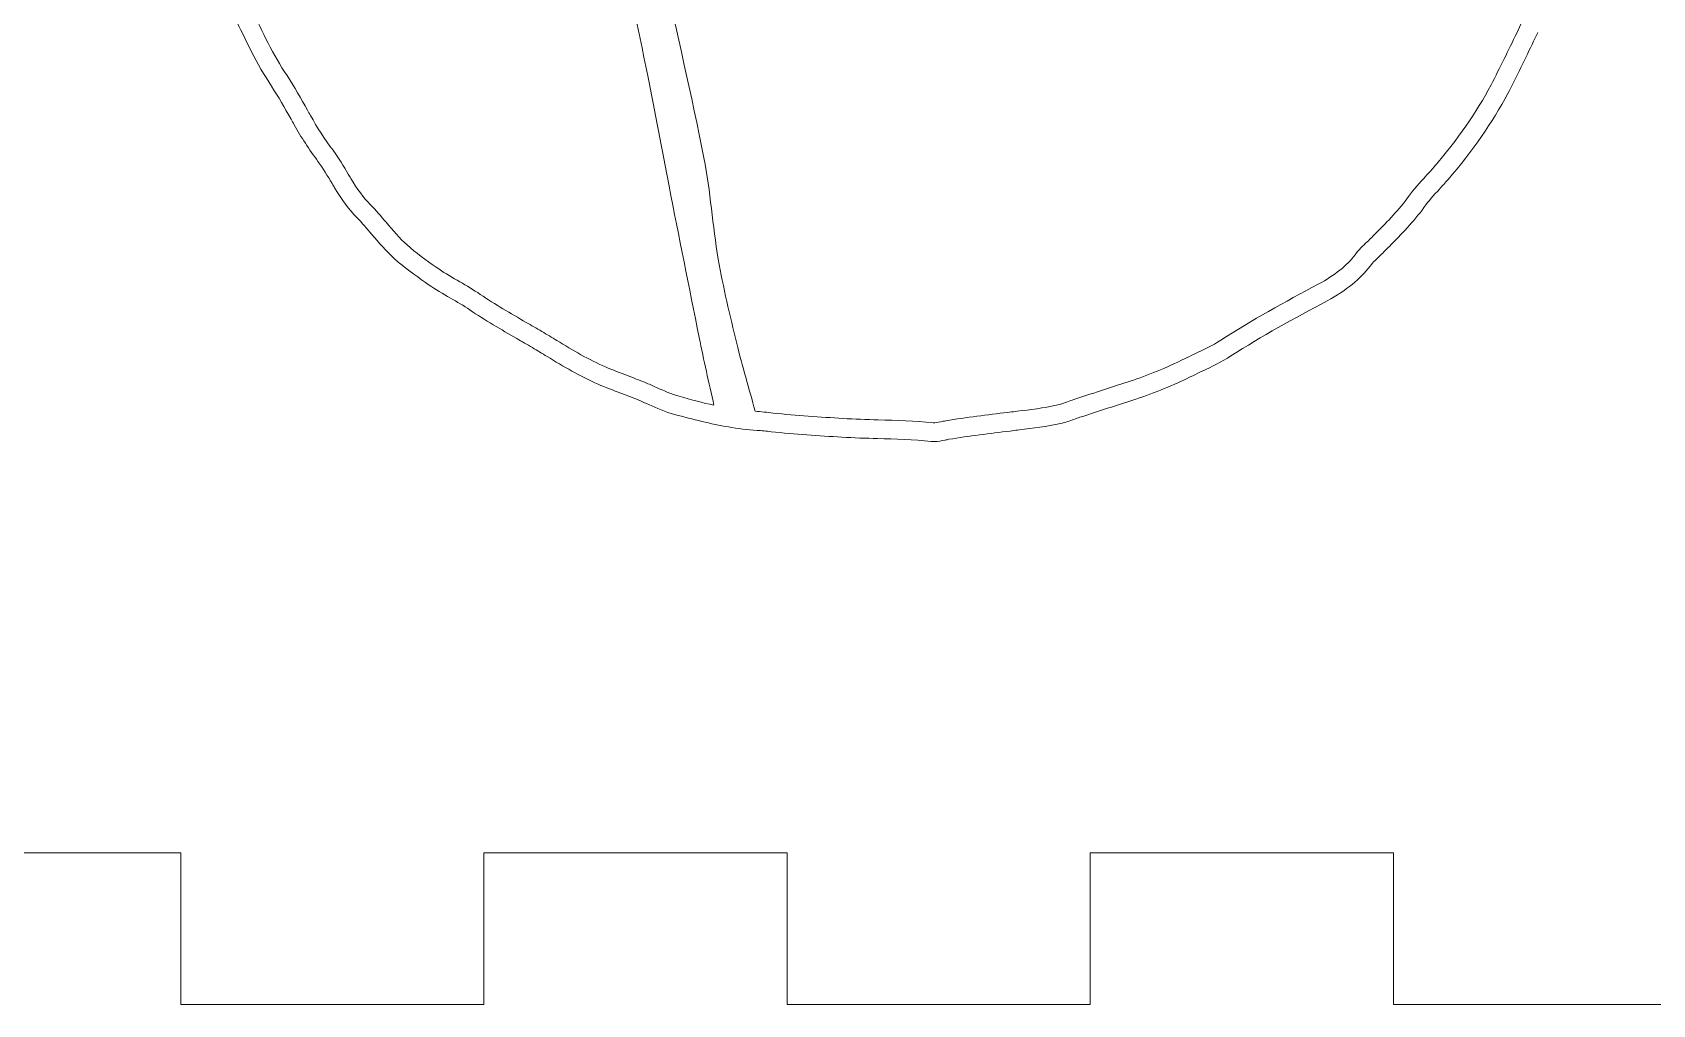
# Model space of a CAD drawing. Header units: inches. Extents: x 5 to 205, y 106 to 206.
# Drawn here: x 69.3 to 133.4, y 106 to 144.4 of the extents above; entities that cross this region are included whole.
import ezdxf

# ---------------------------------------------------------------- set-up
doc = ezdxf.new("R2010")
doc.units = ezdxf.units.IN
doc.header["$MEASUREMENT"] = 0

# ---------------------------------------------------------------- blocks, each defined once
blk = doc.blocks.new('block 94')
at = {"color": 7, "lineweight": 15, "true_color": 0xffffff}
blk.add_open_spline([(77.279, 145.037), (77.69, 144.146), (78.139, 143.202), (78.718, 142.328)], degree=3, dxfattribs=at)
blk = doc.blocks.new('block 95')
at = {"color": 7, "lineweight": 15, "true_color": 0xffffff}
blk.add_open_spline([(78.718, 142.328), (78.995, 141.91), (79.25, 141.455), (79.496, 141.015)], degree=3, dxfattribs=at)
blk = doc.blocks.new('block 96')
at = {"color": 7, "lineweight": 15, "true_color": 0xffffff}
blk.add_open_spline([(79.496, 141.015), (79.537, 140.943), (79.577, 140.87), (79.618, 140.798)], degree=3, dxfattribs=at)
blk = doc.blocks.new('block 97')
at = {"color": 7, "lineweight": 15, "true_color": 0xffffff}
blk.add_open_spline([(79.618, 140.798), (79.894, 140.305), (80.212, 139.817), (80.563, 139.345)], degree=3, dxfattribs=at)
blk = doc.blocks.new('block 98')
at = {"color": 7, "lineweight": 15, "true_color": 0xffffff}
blk.add_open_spline([(80.563, 139.345), (80.762, 139.075), (80.945, 138.767), (81.121, 138.469)], degree=3, dxfattribs=at)
blk = doc.blocks.new('block 99')
at = {"color": 7, "lineweight": 15, "true_color": 0xffffff}
blk.add_open_spline([(81.121, 138.469), (81.156, 138.411), (81.189, 138.354), (81.223, 138.297)], degree=3, dxfattribs=at)
blk = doc.blocks.new('block 100')
at = {"color": 7, "lineweight": 15, "true_color": 0xffffff}
blk.add_open_spline([(81.223, 138.297), (81.51, 137.817), (81.789, 137.443), (82.104, 137.122)], degree=3, dxfattribs=at)
blk = doc.blocks.new('block 101')
at = {"color": 7, "lineweight": 15, "true_color": 0xffffff}
blk.add_open_spline([(82.104, 137.122), (82.307, 136.912), (82.495, 136.691), (82.695, 136.457)], degree=3, dxfattribs=at)
blk = doc.blocks.new('block 102')
at = {"color": 7, "lineweight": 15, "true_color": 0xffffff}
blk.add_open_spline([(82.695, 136.457), (82.973, 136.131), (83.26, 135.793), (83.595, 135.491)], degree=3, dxfattribs=at)
blk = doc.blocks.new('block 103')
at = {"color": 7, "lineweight": 15, "true_color": 0xffffff}
blk.add_open_spline([(83.595, 135.491), (83.984, 135.139), (84.408, 134.844), (84.818, 134.558)], degree=3, dxfattribs=at)
blk = doc.blocks.new('block 104')
at = {"color": 7, "lineweight": 15, "true_color": 0xffffff}
blk.add_open_spline([(84.926, 134.483), (85.214, 134.281), (85.515, 134.108), (85.805, 133.94)], degree=3, dxfattribs=at)
blk = doc.blocks.new('block 105')
at = {"color": 7, "lineweight": 15, "true_color": 0xffffff}
blk.add_open_spline([(85.805, 133.94), (86.073, 133.786), (86.326, 133.64), (86.57, 133.474)], degree=3, dxfattribs=at)
blk = doc.blocks.new('block 106')
at = {"color": 7, "lineweight": 15, "true_color": 0xffffff}
blk.add_open_spline([(86.57, 133.474), (87.174, 133.064), (87.813, 132.695), (88.43, 132.338)], degree=3, dxfattribs=at)
blk = doc.blocks.new('block 107')
at = {"color": 7, "lineweight": 15, "true_color": 0xffffff}
blk.add_open_spline([(88.43, 132.338), (88.634, 132.221), (88.843, 132.101), (89.048, 131.98)], degree=3, dxfattribs=at)
blk = doc.blocks.new('block 108')
at = {"color": 7, "lineweight": 15, "true_color": 0xffffff}
blk.add_open_spline([(89.048, 131.98), (89.244, 131.866), (89.442, 131.745), (89.633, 131.629)], degree=3, dxfattribs=at)
blk = doc.blocks.new('block 109')
at = {"color": 7, "lineweight": 15, "true_color": 0xffffff}
blk.add_open_spline([(89.633, 131.629), (90.273, 131.242), (90.934, 130.84), (91.651, 130.534)], degree=3, dxfattribs=at)
blk = doc.blocks.new('block 110')
at = {"color": 7, "lineweight": 15, "true_color": 0xffffff}
blk.add_open_spline([(91.651, 130.534), (91.951, 130.407), (92.255, 130.291), (92.551, 130.178)], degree=3, dxfattribs=at)
blk = doc.blocks.new('block 111')
at = {"color": 7, "lineweight": 15, "true_color": 0xffffff}
blk.add_open_spline([(92.551, 130.178), (92.775, 130.092), (93.006, 130.005), (93.231, 129.913)], degree=3, dxfattribs=at)
blk = doc.blocks.new('block 112')
at = {"color": 7, "lineweight": 15, "true_color": 0xffffff}
blk.add_open_spline([(93.231, 129.913), (93.37, 129.856), (93.507, 129.794), (93.652, 129.73)], degree=3, dxfattribs=at)
blk = doc.blocks.new('block 113')
at = {"color": 7, "lineweight": 15, "true_color": 0xffffff}
blk.add_open_spline([(93.652, 129.73), (93.975, 129.585), (94.31, 129.435), (94.675, 129.338)], degree=3, dxfattribs=at)
blk = doc.blocks.new('block 114')
at = {"color": 7, "lineweight": 15, "true_color": 0xffffff}
blk.add_open_spline([(94.675, 129.338), (95.425, 129.139), (96.103, 128.964), (96.806, 128.84)], degree=3, dxfattribs=at)
blk = doc.blocks.new('block 115')
at = {"color": 7, "lineweight": 15, "true_color": 0xffffff}
blk.add_open_spline([(96.806, 128.84), (97.189, 128.772), (97.572, 128.739), (97.942, 128.707)], degree=3, dxfattribs=at)
blk = doc.blocks.new('block 116')
at = {"color": 7, "lineweight": 15, "true_color": 0xffffff}
blk.add_open_spline([(97.942, 128.707), (98.126, 128.692), (98.316, 128.675), (98.5, 128.655)], degree=3, dxfattribs=at)
blk = doc.blocks.new('block 117')
at = {"color": 7, "lineweight": 15, "true_color": 0xffffff}
blk.add_open_spline([(98.5, 128.655), (99.448, 128.551), (100.387, 128.493), (101.296, 128.438)], degree=3, dxfattribs=at)
blk = doc.blocks.new('block 118')
at = {"color": 7, "lineweight": 15, "true_color": 0xffffff}
blk.add_open_spline([(101.296, 128.438), (101.77, 128.408), (102.25, 128.395), (102.714, 128.381)], degree=3, dxfattribs=at)
blk = doc.blocks.new('block 119')
at = {"color": 7, "lineweight": 15, "true_color": 0xffffff}
blk.add_open_spline([(102.714, 128.381), (103.413, 128.362), (104.134, 128.341), (104.833, 128.267)], degree=3, dxfattribs=at)
blk = doc.blocks.new('block 120')
at = {"color": 7, "lineweight": 15, "true_color": 0xffffff}
blk.add_open_spline([(104.833, 128.267), (104.874, 128.263), (104.914, 128.261), (104.952, 128.261)], degree=3, dxfattribs=at)
blk = doc.blocks.new('block 121')
at = {"color": 7, "lineweight": 15, "true_color": 0xffffff}
blk.add_open_spline([(104.952, 128.261), (105.11, 128.261), (105.253, 128.292), (105.381, 128.321)], degree=3, dxfattribs=at)
blk = doc.blocks.new('block 122')
at = {"color": 7, "lineweight": 15, "true_color": 0xffffff}
blk.add_open_spline([(105.381, 128.321), (105.436, 128.333), (105.488, 128.345), (105.535, 128.352)], degree=3, dxfattribs=at)
blk = doc.blocks.new('block 123')
at = {"color": 7, "lineweight": 15, "true_color": 0xffffff}
blk.add_open_spline([(105.535, 128.352), (106.337, 128.483), (107.161, 128.584), (107.956, 128.681)], degree=3, dxfattribs=at)
blk = doc.blocks.new('block 124')
at = {"color": 7, "lineweight": 15, "true_color": 0xffffff}
blk.add_open_spline([(108.035, 128.691), (108.133, 128.703), (108.232, 128.714), (108.331, 128.726)], degree=3, dxfattribs=at)
blk = doc.blocks.new('block 125')
at = {"color": 7, "lineweight": 15, "true_color": 0xffffff}
blk.add_open_spline([(108.331, 128.726), (108.863, 128.79), (109.415, 128.855), (109.956, 128.976)], degree=3, dxfattribs=at)
blk = doc.blocks.new('block 126')
at = {"color": 7, "lineweight": 15, "true_color": 0xffffff}
blk.add_open_spline([(109.956, 128.976), (110.144, 129.019), (110.318, 129.081), (110.487, 129.142)], degree=3, dxfattribs=at)
blk = doc.blocks.new('block 127')
at = {"color": 7, "lineweight": 15, "true_color": 0xffffff}
blk.add_open_spline([(110.487, 129.142), (110.566, 129.171), (110.641, 129.198), (110.716, 129.223)], degree=3, dxfattribs=at)
blk = doc.blocks.new('block 128')
at = {"color": 7, "lineweight": 15, "true_color": 0xffffff}
blk.add_open_spline([(110.716, 129.223), (111.133, 129.358), (111.55, 129.494), (111.967, 129.63)], degree=3, dxfattribs=at)
blk = doc.blocks.new('block 129')
at = {"color": 7, "lineweight": 15, "true_color": 0xffffff}
blk.add_open_spline([(111.967, 129.63), (112.291, 129.735), (112.615, 129.84), (112.939, 129.946)], degree=3, dxfattribs=at)
blk = doc.blocks.new('block 130')
at = {"color": 7, "lineweight": 15, "true_color": 0xffffff}
blk.add_open_spline([(112.939, 129.946), (113.679, 130.187), (114.422, 130.492), (115.212, 130.879)], degree=3, dxfattribs=at)
blk = doc.blocks.new('block 131')
at = {"color": 7, "lineweight": 15, "true_color": 0xffffff}
blk.add_open_spline([(115.212, 130.879), (115.328, 130.936), (115.444, 130.991), (115.561, 131.046)], degree=3, dxfattribs=at)
blk = doc.blocks.new('block 132')
at = {"color": 7, "lineweight": 15, "true_color": 0xffffff}
blk.add_open_spline([(115.561, 131.046), (115.939, 131.225), (116.33, 131.411), (116.7, 131.649)], degree=3, dxfattribs=at)
blk = doc.blocks.new('block 133')
at = {"color": 7, "lineweight": 15, "true_color": 0xffffff}
blk.add_open_spline([(116.7, 131.649), (117.915, 132.434), (119.196, 133.132), (120.511, 133.837)], degree=3, dxfattribs=at)
blk = doc.blocks.new('block 134')
at = {"color": 7, "lineweight": 15, "true_color": 0xffffff}
blk.add_open_spline([(120.511, 133.837), (121.274, 134.247), (121.814, 134.682), (122.209, 135.206)], degree=3, dxfattribs=at)
blk = doc.blocks.new('block 135')
at = {"color": 7, "lineweight": 15, "true_color": 0xffffff}
blk.add_open_spline([(122.209, 135.206), (122.32, 135.353), (122.459, 135.487), (122.607, 135.629)], degree=3, dxfattribs=at)
blk = doc.blocks.new('block 136')
at = {"color": 7, "lineweight": 15, "true_color": 0xffffff}
blk.add_open_spline([(122.607, 135.629), (122.673, 135.69), (122.738, 135.754), (122.805, 135.82)], degree=3, dxfattribs=at)
blk = doc.blocks.new('block 137')
at = {"color": 7, "lineweight": 15, "true_color": 0xffffff}
blk.add_open_spline([(122.805, 135.82), (122.859, 135.876), (122.915, 135.931), (122.97, 135.986)], degree=3, dxfattribs=at)
blk = doc.blocks.new('block 138')
at = {"color": 7, "lineweight": 15, "true_color": 0xffffff}
blk.add_open_spline([(122.97, 135.986), (123.444, 136.463), (123.934, 136.956), (124.341, 137.529)], degree=3, dxfattribs=at)
blk = doc.blocks.new('block 139')
at = {"color": 7, "lineweight": 15, "true_color": 0xffffff}
blk.add_open_spline([(124.341, 137.529), (124.52, 137.781), (124.731, 138.009), (124.952, 138.251)], degree=3, dxfattribs=at)
blk = doc.blocks.new('block 140')
at = {"color": 7, "lineweight": 15, "true_color": 0xffffff}
blk.add_open_spline([(124.952, 138.251), (125.064, 138.373), (125.18, 138.499), (125.292, 138.629)], degree=3, dxfattribs=at)
blk = doc.blocks.new('block 141')
at = {"color": 7, "lineweight": 15, "true_color": 0xffffff}
blk.add_open_spline([(125.292, 138.629), (126.277, 139.771), (127.049, 140.883), (127.654, 142.028)], degree=3, dxfattribs=at)
blk = doc.blocks.new('block 142')
at = {"color": 7, "lineweight": 15, "true_color": 0xffffff}
blk.add_open_spline([(127.654, 142.028), (128.015, 142.713), (128.354, 143.419), (128.681, 144.102)], degree=3, dxfattribs=at)
blk = doc.blocks.new('block 297')
at = {"color": 7, "lineweight": 15, "true_color": 0xffffff}
blk.add_open_spline([(128.01, 144.423), (127.685, 143.746), (127.349, 143.047), (126.995, 142.375)], degree=3, dxfattribs=at)
blk = doc.blocks.new('block 298')
at = {"color": 7, "lineweight": 15, "true_color": 0xffffff}
blk.add_open_spline([(126.995, 142.375), (126.416, 141.279), (125.675, 140.213), (124.727, 139.113)], degree=3, dxfattribs=at)
blk = doc.blocks.new('block 299')
at = {"color": 7, "lineweight": 15, "true_color": 0xffffff}
blk.add_open_spline([(124.727, 139.113), (124.622, 138.993), (124.511, 138.871), (124.402, 138.753)], degree=3, dxfattribs=at)
blk = doc.blocks.new('block 300')
at = {"color": 7, "lineweight": 15, "true_color": 0xffffff}
blk.add_open_spline([(124.402, 138.753), (124.174, 138.505), (123.939, 138.248), (123.733, 137.96)], degree=3, dxfattribs=at)
blk = doc.blocks.new('block 301')
at = {"color": 7, "lineweight": 15, "true_color": 0xffffff}
blk.add_open_spline([(123.733, 137.96), (123.361, 137.436), (122.914, 136.986), (122.44, 136.51)], degree=3, dxfattribs=at)
blk = doc.blocks.new('block 302')
at = {"color": 7, "lineweight": 15, "true_color": 0xffffff}
blk.add_open_spline([(122.44, 136.51), (122.384, 136.454), (122.329, 136.399), (122.274, 136.342)], degree=3, dxfattribs=at)
blk = doc.blocks.new('block 303')
at = {"color": 7, "lineweight": 15, "true_color": 0xffffff}
blk.add_open_spline([(122.274, 136.342), (122.215, 136.284), (122.155, 136.226), (122.092, 136.165)], degree=3, dxfattribs=at)
blk = doc.blocks.new('block 304')
at = {"color": 7, "lineweight": 15, "true_color": 0xffffff}
blk.add_open_spline([(122.092, 136.165), (121.929, 136.01), (121.761, 135.849), (121.614, 135.654)], degree=3, dxfattribs=at)
blk = doc.blocks.new('block 306')
at = {"color": 7, "lineweight": 15, "true_color": 0xffffff}
blk.add_open_spline([(120.156, 134.491), (118.828, 133.779), (117.533, 133.073), (116.294, 132.273)], degree=3, dxfattribs=at)
blk = doc.blocks.new('block 307')
at = {"color": 7, "lineweight": 15, "true_color": 0xffffff}
blk.add_open_spline([(116.294, 132.273), (115.965, 132.061), (115.613, 131.895), (115.24, 131.718)], degree=3, dxfattribs=at)
blk = doc.blocks.new('block 308')
at = {"color": 7, "lineweight": 15, "true_color": 0xffffff}
blk.add_open_spline([(115.24, 131.718), (115.121, 131.66), (115.002, 131.604), (114.883, 131.546)], degree=3, dxfattribs=at)
blk = doc.blocks.new('block 309')
at = {"color": 7, "lineweight": 15, "true_color": 0xffffff}
blk.add_open_spline([(114.883, 131.546), (114.125, 131.174), (113.413, 130.882), (112.707, 130.652)], degree=3, dxfattribs=at)
blk = doc.blocks.new('block 310')
at = {"color": 7, "lineweight": 15, "true_color": 0xffffff}
blk.add_lwpolyline([(112.707, 130.652), (112.164, 130.475), (111.736, 130.336)], dxfattribs=at)
blk = doc.blocks.new('block 311')
at = {"color": 7, "lineweight": 15, "true_color": 0xffffff}
blk.add_open_spline([(111.736, 130.336), (111.318, 130.2), (110.902, 130.065), (110.483, 129.929)], degree=3, dxfattribs=at)
blk = doc.blocks.new('block 312')
at = {"color": 7, "lineweight": 15, "true_color": 0xffffff}
blk.add_open_spline([(110.483, 129.929), (110.397, 129.9), (110.314, 129.87), (110.231, 129.841)], degree=3, dxfattribs=at)
blk = doc.blocks.new('block 313')
at = {"color": 7, "lineweight": 15, "true_color": 0xffffff}
blk.add_open_spline([(110.231, 129.841), (110.078, 129.786), (109.933, 129.733), (109.792, 129.701)], degree=3, dxfattribs=at)
blk = doc.blocks.new('block 314')
at = {"color": 7, "lineweight": 15, "true_color": 0xffffff}
blk.add_open_spline([(109.792, 129.701), (109.287, 129.588), (108.755, 129.525), (108.241, 129.464)], degree=3, dxfattribs=at)
blk = doc.blocks.new('block 315')
at = {"color": 7, "lineweight": 15, "true_color": 0xffffff}
blk.add_open_spline([(108.241, 129.464), (108.141, 129.452), (108.041, 129.44), (107.941, 129.428)], degree=3, dxfattribs=at)
blk = doc.blocks.new('block 316')
at = {"color": 7, "lineweight": 15, "true_color": 0xffffff}
blk.add_open_spline([(107.863, 129.418), (107.061, 129.32), (106.23, 129.218), (105.414, 129.085)], degree=3, dxfattribs=at)
blk = doc.blocks.new('block 317')
at = {"color": 7, "lineweight": 15, "true_color": 0xffffff}
blk.add_open_spline([(105.414, 129.085), (105.345, 129.074), (105.279, 129.06), (105.217, 129.046)], degree=3, dxfattribs=at)
blk = doc.blocks.new('block 318')
at = {"color": 7, "lineweight": 15, "true_color": 0xffffff}
blk.add_open_spline([(105.217, 129.046), (105.098, 129.02), (104.995, 128.996), (104.91, 129.006)], degree=3, dxfattribs=at)
blk = doc.blocks.new('block 319')
at = {"color": 7, "lineweight": 15, "true_color": 0xffffff}
blk.add_open_spline([(104.91, 129.006), (104.183, 129.082), (103.446, 129.103), (102.734, 129.124)], degree=3, dxfattribs=at)
blk = doc.blocks.new('block 320')
at = {"color": 7, "lineweight": 15, "true_color": 0xffffff}
blk.add_open_spline([(102.734, 129.124), (102.276, 129.136), (101.801, 129.15), (101.34, 129.178)], degree=3, dxfattribs=at)
blk = doc.blocks.new('block 321')
at = {"color": 7, "lineweight": 15, "true_color": 0xffffff}
blk.add_open_spline([(101.34, 129.178), (100.44, 129.233), (99.51, 129.291), (98.581, 129.392)], degree=3, dxfattribs=at)
blk = doc.blocks.new('block 322')
at = {"color": 7, "lineweight": 15, "true_color": 0xffffff}
blk.add_open_spline([(98.581, 129.392), (98.34, 129.42), (98.099, 129.442), (97.866, 129.464)], degree=3, dxfattribs=at)
blk = doc.blocks.new('block 323')
at = {"color": 7, "lineweight": 15, "true_color": 0xffffff}
blk.add_open_spline([(97.138, 132.149), (97.358, 131.249), (97.628, 130.36), (97.866, 129.464)], degree=3, dxfattribs=at)
blk = doc.blocks.new('block 324')
at = {"color": 7, "lineweight": 15, "true_color": 0xffffff}
blk.add_open_spline([(96.408, 135.48), (96.6, 134.36), (96.87, 133.254), (97.138, 132.149)], degree=3, dxfattribs=at)
blk = doc.blocks.new('block 325')
at = {"color": 7, "lineweight": 15, "true_color": 0xffffff}
blk.add_open_spline([(95.84, 139.481), (96.101, 138.162), (96.18, 136.807), (96.408, 135.48)], degree=3, dxfattribs=at)
blk = doc.blocks.new('block 326')
at = {"color": 7, "lineweight": 15, "true_color": 0xffffff}
blk.add_open_spline([(94.224, 146.94), (94.767, 144.455), (95.346, 141.976), (95.84, 139.481)], degree=3, dxfattribs=at)
blk = doc.blocks.new('block 336')
at = {"color": 7, "lineweight": 15, "true_color": 0xffffff}
blk.add_open_spline([(93.615, 142.734), (93.215, 144.699), (92.796, 146.661), (92.377, 148.622)], degree=3, dxfattribs=at)
blk = doc.blocks.new('block 337')
at = {"color": 7, "lineweight": 15, "true_color": 0xffffff}
blk.add_open_spline([(94.459, 138.368), (94.173, 139.822), (93.911, 141.282), (93.615, 142.734)], degree=3, dxfattribs=at)
blk = doc.blocks.new('block 338')
at = {"color": 7, "lineweight": 15, "true_color": 0xffffff}
blk.add_open_spline([(95.653, 132.382), (95.25, 134.377), (94.852, 136.372), (94.459, 138.368)], degree=3, dxfattribs=at)
blk = doc.blocks.new('block 339')
at = {"color": 7, "lineweight": 15, "true_color": 0xffffff}
blk.add_open_spline([(96.238, 129.701), (96.029, 130.592), (95.837, 131.486), (95.653, 132.382)], degree=3, dxfattribs=at)
blk = doc.blocks.new('block 340')
at = {"color": 7, "lineweight": 15, "true_color": 0xffffff}
blk.add_open_spline([(96.238, 129.701), (95.79, 129.791), (95.351, 129.914), (94.865, 130.055)], degree=3, dxfattribs=at)
blk = doc.blocks.new('block 341')
at = {"color": 7, "lineweight": 15, "true_color": 0xffffff}
blk.add_open_spline([(94.865, 130.055), (94.559, 130.136), (94.266, 130.267), (93.956, 130.406)], degree=3, dxfattribs=at)
blk = doc.blocks.new('block 342')
at = {"color": 7, "lineweight": 15, "true_color": 0xffffff}
blk.add_open_spline([(93.956, 130.406), (93.812, 130.471), (93.663, 130.538), (93.511, 130.6)], degree=3, dxfattribs=at)
blk = doc.blocks.new('block 343')
at = {"color": 7, "lineweight": 15, "true_color": 0xffffff}
blk.add_open_spline([(93.511, 130.6), (93.28, 130.694), (93.043, 130.784), (92.815, 130.871)], degree=3, dxfattribs=at)
blk = doc.blocks.new('block 344')
at = {"color": 7, "lineweight": 15, "true_color": 0xffffff}
blk.add_open_spline([(92.815, 130.871), (92.527, 130.981), (92.228, 131.095), (91.942, 131.217)], degree=3, dxfattribs=at)
blk = doc.blocks.new('block 345')
at = {"color": 7, "lineweight": 15, "true_color": 0xffffff}
blk.add_open_spline([(91.942, 131.217), (91.275, 131.502), (90.664, 131.872), (90.018, 132.263)], degree=3, dxfattribs=at)
blk = doc.blocks.new('block 346')
at = {"color": 7, "lineweight": 15, "true_color": 0xffffff}
blk.add_open_spline([(90.018, 132.263), (89.824, 132.38), (89.624, 132.502), (89.424, 132.619)], degree=3, dxfattribs=at)
blk = doc.blocks.new('block 347')
at = {"color": 7, "lineweight": 15, "true_color": 0xffffff}
blk.add_open_spline([(89.424, 132.619), (89.216, 132.741), (89.005, 132.863), (88.801, 132.98)], degree=3, dxfattribs=at)
blk = doc.blocks.new('block 348')
at = {"color": 7, "lineweight": 15, "true_color": 0xffffff}
blk.add_open_spline([(88.801, 132.98), (88.195, 133.33), (87.568, 133.692), (86.987, 134.087)], degree=3, dxfattribs=at)
blk = doc.blocks.new('block 349')
at = {"color": 7, "lineweight": 15, "true_color": 0xffffff}
blk.add_open_spline([(86.987, 134.087), (86.72, 134.268), (86.443, 134.428), (86.176, 134.582)], degree=3, dxfattribs=at)
blk = doc.blocks.new('block 350')
at = {"color": 7, "lineweight": 15, "true_color": 0xffffff}
blk.add_open_spline([(86.176, 134.582), (85.886, 134.749), (85.612, 134.907), (85.35, 135.09)], degree=3, dxfattribs=at)
blk = doc.blocks.new('block 351')
at = {"color": 7, "lineweight": 15, "true_color": 0xffffff}
blk.add_open_spline([(85.241, 135.166), (84.833, 135.451), (84.446, 135.72), (84.091, 136.04)], degree=3, dxfattribs=at)
blk = doc.blocks.new('block 352')
at = {"color": 7, "lineweight": 15, "true_color": 0xffffff}
blk.add_open_spline([(84.091, 136.04), (83.793, 136.31), (83.533, 136.615), (83.259, 136.937)], degree=3, dxfattribs=at)
blk = doc.blocks.new('block 353')
at = {"color": 7, "lineweight": 15, "true_color": 0xffffff}
blk.add_open_spline([(83.259, 136.937), (83.061, 137.17), (82.855, 137.411), (82.634, 137.638)], degree=3, dxfattribs=at)
blk = doc.blocks.new('block 354')
at = {"color": 7, "lineweight": 15, "true_color": 0xffffff}
blk.add_open_spline([(82.634, 137.638), (82.362, 137.917), (82.117, 138.247), (81.861, 138.676)], degree=3, dxfattribs=at)
blk = doc.blocks.new('block 355')
at = {"color": 7, "lineweight": 15, "true_color": 0xffffff}
blk.add_open_spline([(81.861, 138.676), (81.827, 138.732), (81.794, 138.789), (81.76, 138.846)], degree=3, dxfattribs=at)
blk = doc.blocks.new('block 356')
at = {"color": 7, "lineweight": 15, "true_color": 0xffffff}
blk.add_open_spline([(81.76, 138.846), (81.575, 139.16), (81.383, 139.485), (81.159, 139.786)], degree=3, dxfattribs=at)
blk = doc.blocks.new('block 357')
at = {"color": 7, "lineweight": 15, "true_color": 0xffffff}
blk.add_open_spline([(81.159, 139.786), (80.827, 140.233), (80.527, 140.695), (80.266, 141.16)], degree=3, dxfattribs=at)
blk = doc.blocks.new('block 358')
at = {"color": 7, "lineweight": 15, "true_color": 0xffffff}
blk.add_open_spline([(80.266, 141.16), (80.225, 141.232), (80.185, 141.305), (80.145, 141.376)], degree=3, dxfattribs=at)
blk = doc.blocks.new('block 359')
at = {"color": 7, "lineweight": 15, "true_color": 0xffffff}
blk.add_open_spline([(80.145, 141.376), (79.891, 141.828), (79.63, 142.295), (79.338, 142.738)], degree=3, dxfattribs=at)
blk = doc.blocks.new('block 360')
at = {"color": 7, "lineweight": 15, "true_color": 0xffffff}
blk.add_open_spline([(79.338, 142.738), (78.787, 143.567), (78.353, 144.481), (77.954, 145.347)], degree=3, dxfattribs=at)
blk = doc.blocks.new('block 450')
at = {"color": 7, "lineweight": 15, "true_color": 0xffffff}
blk.add_open_spline([(121.614, 135.654), (121.285, 135.218), (120.823, 134.849), (120.156, 134.491)], degree=3, dxfattribs=at)
blk = doc.blocks.new('block 460')
at = {"color": 7, "lineweight": 15, "true_color": 0xffffff}
blk.add_lwpolyline([(135.128, 105.992), (123.128, 105.992)], dxfattribs=at)
blk = doc.blocks.new('block 461')
at = {"color": 7, "lineweight": 15, "true_color": 0xffffff}
blk.add_lwpolyline([(123.128, 105.992), (123.128, 111.992)], dxfattribs=at)
blk = doc.blocks.new('block 462')
at = {"color": 7, "lineweight": 15, "true_color": 0xffffff}
blk.add_lwpolyline([(123.128, 111.992), (111.128, 111.992)], dxfattribs=at)
blk = doc.blocks.new('block 463')
at = {"color": 7, "lineweight": 15, "true_color": 0xffffff}
blk.add_lwpolyline([(111.128, 111.992), (111.128, 105.992)], dxfattribs=at)
blk = doc.blocks.new('block 464')
at = {"color": 7, "lineweight": 15, "true_color": 0xffffff}
blk.add_lwpolyline([(111.128, 105.992), (99.128, 105.992)], dxfattribs=at)
blk = doc.blocks.new('block 465')
at = {"color": 7, "lineweight": 15, "true_color": 0xffffff}
blk.add_lwpolyline([(99.128, 105.992), (99.128, 111.992)], dxfattribs=at)
blk = doc.blocks.new('block 466')
at = {"color": 7, "lineweight": 15, "true_color": 0xffffff}
blk.add_lwpolyline([(99.128, 111.992), (87.128, 111.992)], dxfattribs=at)
blk = doc.blocks.new('block 467')
at = {"color": 7, "lineweight": 15, "true_color": 0xffffff}
blk.add_lwpolyline([(87.128, 111.992), (87.128, 105.992)], dxfattribs=at)
blk = doc.blocks.new('block 468')
at = {"color": 7, "lineweight": 15, "true_color": 0xffffff}
blk.add_lwpolyline([(87.128, 105.992), (75.128, 105.992)], dxfattribs=at)
blk = doc.blocks.new('block 469')
at = {"color": 7, "lineweight": 15, "true_color": 0xffffff}
blk.add_lwpolyline([(75.128, 105.992), (75.128, 111.992)], dxfattribs=at)
blk = doc.blocks.new('block 470')
at = {"color": 7, "lineweight": 15, "true_color": 0xffffff}
blk.add_lwpolyline([(75.128, 111.992), (63.128, 111.992)], dxfattribs=at)
blk = doc.blocks.new('block 598')
at = {"color": 7, "lineweight": 15, "true_color": 0xffffff}
blk.add_lwpolyline([(84.818, 134.558), (84.926, 134.483)], dxfattribs=at)
blk = doc.blocks.new('block 599')
at = {"color": 7, "lineweight": 15, "true_color": 0xffffff}
blk.add_lwpolyline([(107.956, 128.681), (108.035, 128.691)], dxfattribs=at)
blk = doc.blocks.new('block 600')
at = {"color": 7, "lineweight": 15, "true_color": 0xffffff}
blk.add_lwpolyline([(128.681, 144.102), (128.848, 144.448)], dxfattribs=at)
blk = doc.blocks.new('block 602')
at = {"color": 7, "lineweight": 15, "true_color": 0xffffff}
blk.add_lwpolyline([(128.176, 144.77), (128.01, 144.423)], dxfattribs=at)
blk = doc.blocks.new('block 603')
at = {"color": 7, "lineweight": 15, "true_color": 0xffffff}
blk.add_lwpolyline([(107.941, 129.428), (107.863, 129.418)], dxfattribs=at)
blk = doc.blocks.new('block 604')
at = {"color": 7, "lineweight": 15, "true_color": 0xffffff}
blk.add_lwpolyline([(85.35, 135.09), (85.241, 135.166)], dxfattribs=at)

msp = doc.modelspace()

# ---------------------------------------------------------------- block references
for name in ['block 336', 'block 326', 'block 94', 'block 360', 'block 297', 'block 602', 'block 600', 'block 142', 'block 359', 'block 337', 'block 298', 'block 95', 'block 141', 'block 358', 'block 357', 'block 96', 'block 97', 'block 98', 'block 356', 'block 325', 'block 355', 'block 354', 'block 300', 'block 299', 'block 140', 'block 99', 'block 100', 'block 338', 'block 301', 'block 139', 'block 353', 'block 138', 'block 101', 'block 352', 'block 102', 'block 351', 'block 304', 'block 303', 'block 302', 'block 137', 'block 103', 'block 324', 'block 450', 'block 135', 'block 136', 'block 604', 'block 350', 'block 134', 'block 598', 'block 104', 'block 349', 'block 348', 'block 306', 'block 105', 'block 106', 'block 133', 'block 347', 'block 107', 'block 346', 'block 345', 'block 339', 'block 323', 'block 307', 'block 108', 'block 109', 'block 309', 'block 308', 'block 132', 'block 344', 'block 343', 'block 130', 'block 131', 'block 110', 'block 342', 'block 341', 'block 311', 'block 310', 'block 111', 'block 112', 'block 113', 'block 340', 'block 314', 'block 313', 'block 312', 'block 128', 'block 129', 'block 114', 'block 322', 'block 321', 'block 320', 'block 319', 'block 318', 'block 317', 'block 316', 'block 603', 'block 315', 'block 125', 'block 126', 'block 127', 'block 115', 'block 116', 'block 117', 'block 118', 'block 119', 'block 120', 'block 121', 'block 122', 'block 123', 'block 599', 'block 124', 'block 470', 'block 469', 'block 466', 'block 467', 'block 465', 'block 462', 'block 463', 'block 461', 'block 468', 'block 464', 'block 460']:
    msp.add_blockref(name, (0, 0))

doc.saveas('drawing.dxf')
